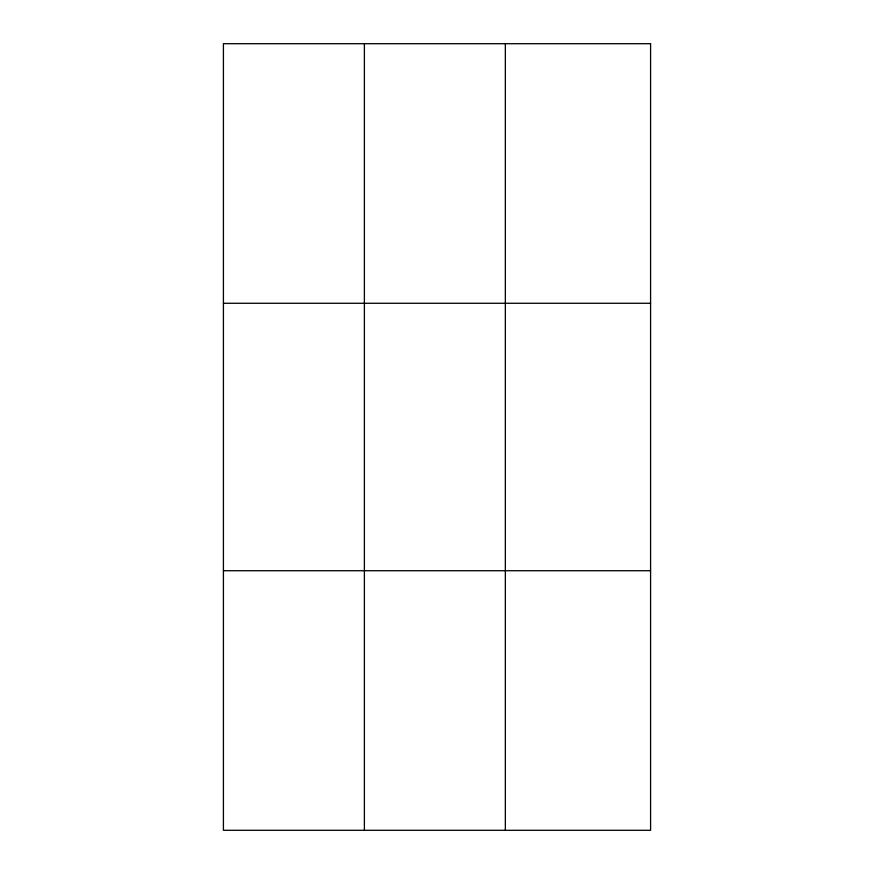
<?xml version="1.0" encoding="UTF-8"?>
<svg xmlns="http://www.w3.org/2000/svg" width="874" height="874" viewBox="0 0 874 874"><rect width="100%" height="100%" fill="white"/><g stroke="black" fill="none" stroke-linecap="round" stroke-linejoin="round"><path stroke-width="1.31" d="M364.382 43.7L364.382 830.3M505.347 43.7L505.347 830.3M223.416 303.278L650.584 303.278M223.416 570.722L650.584 570.722M650.584 43.7L650.584 830.3L223.416 830.3L223.416 43.7L650.584 43.7"/></g></svg>
